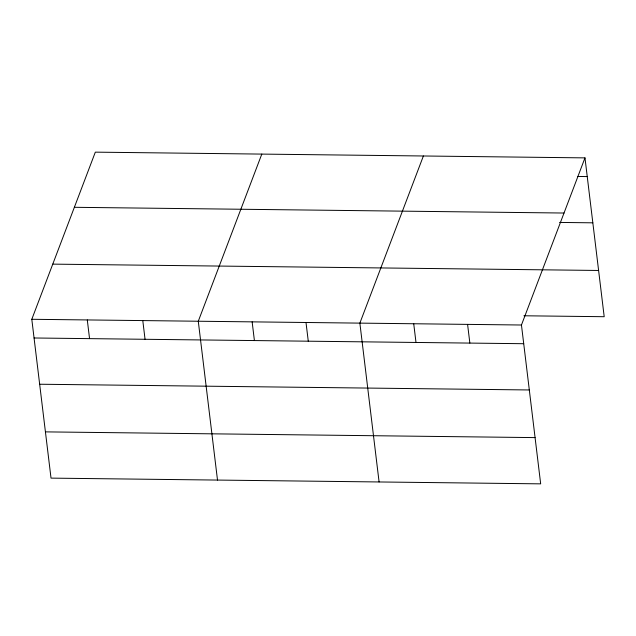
<?xml version="1.0" encoding="UTF-8"?>
<svg xmlns="http://www.w3.org/2000/svg" width="636" height="636" viewBox="0 0 636 636"><rect width="100%" height="100%" fill="white"/><g stroke="black" fill="none" stroke-linecap="round" stroke-linejoin="round"><path stroke-width="0.95" d="M584.977 157.879L521.456 325.012L540.672 483.853L51.023 478.121L31.8 319.288L95.328 152.147L584.977 157.879L604.2 316.712L523.897 315.774M261.809 154.095L198.281 321.236L217.504 480.069M423.393 155.987L359.865 323.128L379.088 481.961M577.448 176.466L587.243 176.577M74.364 207.304L564.013 213.036M559.545 222.433L592.839 222.823M52.764 264.131L598.603 270.467M31.8 319.288L521.456 325.012M34.066 337.986L523.714 343.718M39.663 384.231L529.311 389.963M45.426 431.876L535.075 437.608M467.587 324.384L469.853 343.09M413.726 323.756L415.992 342.454M306.003 322.492L308.269 341.198M252.142 321.864L254.408 340.562M142.79 320.584L145.048 339.282M87.291 319.932L89.557 338.638"/></g></svg>
